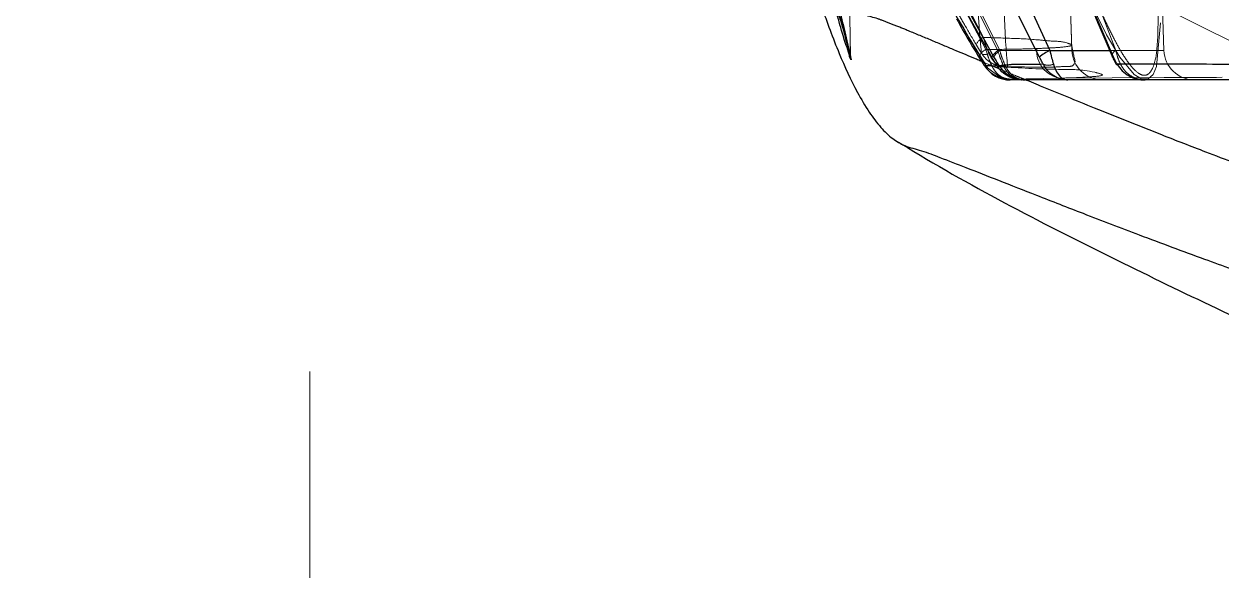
# Model space of a CAD drawing. Header units: millimetres. Extents: x 126 to 938, y 244 to 707.
# Drawn here: x 707.598 to 709.549, y 554.514 to 555.404 of the extents above; entities that cross this region are included whole.
import ezdxf

# ---------------------------------------------------------------- set-up
doc = ezdxf.new("R2010")
doc.units = ezdxf.units.MM
doc.linetypes.add('HIDDEN', pattern=[1.905, 1.27, -0.635])

msp = doc.modelspace()

# ---------------------------------------------------------------- linework, layer by layer
at = {"color": 7, "linetype": 'HIDDEN', "lineweight": 18}
for p, q in [((708.0637, 545.9473), (708.0637, 576.4273)), ((708.0637, 545.9473), (708.0637, 576.4273)), ((708.0637, 545.9473), (708.0637, 576.4273)), ((708.9241, 556.5627), (708.9453, 555.3516)), ((708.0637, 545.9473), (708.0637, 556.3828)), ((709.3061, 555.3605), (709.2745, 556.2631)), ((709.306, 555.3617), (709.2745, 556.2631)), ((709.4245, 556.2631), (709.4561, 555.3605)), ((709.1884, 555.3605), (709.1328, 555.4729)), ((709.3775, 555.3605), (709.3338, 555.4744)), ((709.1329, 555.4642), (709.1853, 555.3605)), ((709.1332, 555.4372), (709.162, 555.3816)), ((709.1658, 555.3618), (709.1333, 555.4231)), ((708.9444, 555.3535), (708.9453, 555.3516)), ((709.1853, 555.3605), (709.3061, 555.3605)), ((709.3061, 555.3605), (709.1884, 555.3605)), ((709.3694, 555.3605), (709.4561, 555.3605)), ((709.4561, 555.3605), (709.3775, 555.3605)), ((709.1758, 555.3354), (709.1577, 555.3429)), ((709.1626, 555.3362), (709.1934, 555.3138)), ((709.3096, 555.3384), (709.3115, 555.3425)), ((709.2045, 555.3137), (709.2865, 555.3152)), ((709.2056, 555.3123), (713.9637, 555.3123)), ((709.356, 555.3123), (709.2261, 555.3123)), ((709.2296, 555.3123), (709.356, 555.3123)), ((709.506, 555.3123), (709.4121, 555.3123)), ((709.4253, 555.3123), (709.506, 555.3123))]:
    msp.add_line(p, q, dxfattribs=at)
at = {"color": 7, "linetype": 'Continuous', "lineweight": 25}
for p, q in [((709.1169, 555.4626), (709.1793, 555.3484)), ((709.176, 555.3484), (709.1171, 555.4537)), ((709.2284, 555.4517), (709.2699, 555.3605)), ((709.3244, 555.4651), (709.3732, 555.3497)), ((709.2532, 555.3496), (709.2065, 555.4422)), ((709.3498, 555.4017), (709.371, 555.3523)), ((709.2699, 555.3605), (709.3694, 555.3605)), ((709.1621, 555.3373), (709.1628, 555.3363)), ((709.1628, 555.3363), (709.1634, 555.3355)), ((709.1634, 555.3355), (709.1837, 555.3358)), ((709.1848, 555.3316), (709.1758, 555.3354)), ((709.1873, 555.3356), (709.187, 555.336)), ((709.2261, 555.3123), (709.2056, 555.3123)), ((709.2241, 555.3126), (709.2248, 555.3126)), ((709.2996, 555.3123), (709.2296, 555.3123)), ((709.4121, 555.3123), (709.2996, 555.3123)), ((709.4253, 555.3123), (709.4191, 555.3126)), ((712.471, 555.3123), (709.4253, 555.3123))]:
    msp.add_line(p, q, dxfattribs=at)
at = {"color": 7, "linetype": 'HIDDEN', "lineweight": 18, "flags": 128}
for points in [[(709.4506, 555.4054), (709.4437, 555.3341), (709.4382, 555.3214), (709.4301, 555.3139), (709.4195, 555.314), (709.4077, 555.3214), (709.3842, 555.3496), (709.3625, 555.3856), (709.3238, 555.4649), (709.2563, 555.6336), (709.1971, 555.8057), (709.1434, 555.9799), (709.1434, 555.9799)], [(709.1712, 555.3547), (709.1689, 555.3541), (709.1667, 555.3537), (709.1648, 555.3535), (709.163, 555.3535), (709.1615, 555.3538), (709.1602, 555.3543), (709.1593, 555.3549), (709.1586, 555.3558)], [(709.176, 555.3484), (709.1758, 555.3492), (709.176, 555.3503), (709.1766, 555.3517), (709.1776, 555.3532), (709.1791, 555.3549), (709.1808, 555.3567), (709.1829, 555.3586), (709.1853, 555.3605)], [(709.1884, 555.3605), (709.186, 555.3586), (709.184, 555.3567), (709.1822, 555.3549), (709.1808, 555.3532), (709.1798, 555.3517), (709.1792, 555.3504), (709.1791, 555.3493), (709.1793, 555.3484)], [(709.1744, 555.3376), (709.1721, 555.3369), (709.17, 555.3363), (709.168, 555.336), (709.1663, 555.3358), (709.1649, 555.3359), (709.1637, 555.3361), (709.1627, 555.3366), (709.1621, 555.3373)], [(709.1837, 555.3358), (709.1843, 555.3352), (709.1851, 555.3348), (709.1861, 555.3346), (709.1874, 555.3345), (709.1888, 555.3346), (709.1905, 555.3348), (709.1923, 555.3352), (709.1943, 555.3358)]]:
    msp.add_lwpolyline(points, dxfattribs=at)
at = {"color": 7, "linetype": 'Continuous', "lineweight": 25, "flags": 128}
msp.add_lwpolyline([(709.3804, 555.3368), (709.3796, 555.3367), (709.379, 555.3368), (709.3787, 555.3371), (709.3788, 555.3377), (709.3792, 555.3384)], dxfattribs=at)
at = {"color": 7, "linetype": 'HIDDEN', "lineweight": 18}
for centre, radius, start, end in [((712.4737, 561.1873), 5.95, 214.631, 268.00001), ((712.4737, 561.1873), 5.95, 217.76407, 268.00003), ((712.4737, 561.1873), 5.9354, 219.86381, 267.99998), ((709.1705, 555.3614), 0.022, 112.8526, 158.1468), ((709.175, 555.3419), 0.022, 114.7878, 159.5463), ((709.2942, 555.3601), 0.0456, 175.8203, 260.2393), ((709.5474, 555.4071), 0.2446, 188.876, 195.3378), ((709.356, 555.3623), 0.05, 182.0035, 269.9954), ((709.3835, 555.349), 0.0129, 117.5178, 165.3103), ((709.506, 555.3623), 0.05, 182.0094, 269.9895), ((709.1919, 555.3454), 0.0109, 244.9487, 299.6967), ((709.376, 555.357), 0.0207, 282.2725, 295.9145)]:
    msp.add_arc(centre, radius, start, end, dxfattribs=at)
at = {"color": 7, "linetype": 'Continuous', "lineweight": 25}
for centre, radius, start, end in [((709.318, 555.2685), 0.1039, 117.6096, 128.6311), ((709.3737, 555.3524), 0.00279, 181.4167, 258.4964), ((709.2056, 555.3623), 0.05, 212.4267, 269.9868), ((709.2674, 555.357), 0.0206, 245.9482, 294.0518)]:
    msp.add_arc(centre, radius, start, end, dxfattribs=at)
at = {"color": 7, "linetype": 'HIDDEN', "lineweight": 18}
for points, knots in [([(712.4737, 555.2293), (712.275, 555.2348), (711.8779, 555.246), (711.2855, 555.3357), (710.7029, 555.4806), (710.1438, 555.6839), (709.6231, 555.9345), (709.1434, 556.2248), (708.6999, 556.5523), (708.2891, 556.9186), (707.9119, 557.3234), (707.5718, 557.7637), (707.2728, 558.2365), (707.0198, 558.7347), (706.8141, 559.254), (706.659, 559.7898), (706.5511, 560.3375), (706.5227, 560.708), (706.5085, 560.8931)], [0, 0, 0, 0, 0.065634, 0.131205, 0.197552, 0.263793, 0.32746, 0.388217, 0.448864, 0.509411, 0.569867, 0.631475, 0.69301, 0.754485, 0.815912, 0.877298, 0.938657, 1, 1, 1, 1]), ([(711.3329, 555.077), (711.2414, 555.0956), (711.0587, 555.1327), (710.7374, 555.2172), (710.3861, 555.3305), (710.0083, 555.4814), (709.594, 555.6779), (709.1391, 555.9415), (708.654, 556.2842), (708.3612, 556.55), (708.2143, 556.6832)], [0, 0, 0, 0, 0.078734, 0.157204, 0.280116, 0.389904, 0.500153, 0.666639, 0.832875, 1, 1, 1, 1]), ([(708.2509, 556.6042), (708.3982, 556.4771), (708.6919, 556.2236), (709.1746, 555.8975), (709.6552, 555.6295), (710.1287, 555.4173), (710.5549, 555.2656), (710.9569, 555.152), (711.2073, 555.1019), (711.3328, 555.0768)], [0, 0, 0, 0, 0.16736, 0.333875, 0.500576, 0.640688, 0.78014, 0.889838, 1, 1, 1, 1]), ([(709.1399, 556.0497), (709.1408, 555.9778), (709.1423, 555.8508), (709.1453, 555.6822), (709.1483, 555.5556), (709.1516, 555.4639), (709.1542, 555.4011), (709.1574, 555.3684), (709.1586, 555.3558)], [0, 0, 0, 0, 0.3106, 0.549112, 0.728667, 0.857816, 0.945643, 1, 1, 1, 1]), ([(709.2012, 555.333), (709.2002, 555.3454), (709.1974, 555.3779), (709.1951, 555.4399), (709.192, 555.5303), (709.1892, 555.655), (709.1862, 555.8208), (709.1847, 555.9458), (709.1838, 556.0165)], [0, 0, 0, 0, 0.0547844, 0.1429292, 0.2722083, 0.4516946, 0.6898915, 1, 1, 1, 1]), ([(709.1716, 555.9868), (709.1792, 555.9585), (709.1931, 555.906), (709.2133, 555.8342), (709.2339, 555.7638), (709.2554, 555.6937), (709.2784, 555.6228), (709.3076, 555.5375), (709.3347, 555.4658), (709.3611, 555.4066), (709.3738, 555.3806), (709.3866, 555.3573), (709.3991, 555.3382), (709.4109, 555.3251), (709.4204, 555.3198), (709.4276, 555.3196), (709.4335, 555.324), (709.4416, 555.3382), (709.4463, 555.3713), (709.4464, 555.401), (709.4465, 555.4194)], [0, 0, 0, 0, 0.106341, 0.196437, 0.27018, 0.372088, 0.462038, 0.539962, 0.698677, 0.739615, 0.774589, 0.803629, 0.835501, 0.857379, 0.866706, 0.874143, 0.881882, 0.891934, 0.932911, 1, 1, 1, 1]), ([(708.7928, 555.8201), (708.8446, 555.786), (708.9509, 555.716), (709.1184, 555.6144), (709.2974, 555.5126), (709.5088, 555.4015), (709.7051, 555.3072), (709.8674, 555.239), (709.9526, 555.2056), (710.0318, 555.1759), (710.1463, 555.1352), (710.3111, 555.083), (710.5622, 555.0151), (710.8815, 554.9492), (711.2678, 554.9054), (711.6584, 554.8885), (712.0588, 554.8739), (712.3314, 554.8723), (712.4737, 554.8714)], [0, 0, 0, 0, 0.047993, 0.098561, 0.1517, 0.207406, 0.283492, 0.320215, 0.343674, 0.354377, 0.385747, 0.437688, 0.48822, 0.58711, 0.689825, 0.788925, 0.889778, 1, 1, 1, 1]), ([(708.9453, 555.3516), (708.945, 555.3532), (708.9442, 555.3582), (708.9399, 555.376), (708.9297, 555.4189), (708.9199, 555.4581), (708.9132, 555.4846)], [0, 0, 0, 0, 0.033605, 0.111705, 0.401544, 1, 1, 1, 1]), ([(709.1502, 555.3695), (709.144, 555.38), (709.1329, 555.3986), (709.1224, 555.4176), (709.1177, 555.426)], [0, 0, 0, 0, 0.558692, 1, 1, 1, 1]), ([(709.162, 555.3816), (709.1772, 555.3811), (709.2067, 555.3802), (709.2437, 555.3786), (709.276, 555.375), (709.291, 555.3754), (709.3095, 555.3686), (709.2906, 555.3655), (709.2761, 555.3647), (709.2589, 555.3639), (709.2488, 555.3634)], [0, 0, 0, 0, 0.22415, 0.436805, 0.560085, 0.682395, 0.716072, 0.758736, 0.858033, 1, 1, 1, 1]), ([(709.162, 555.3816), (709.1633, 555.3771), (709.1659, 555.3679), (709.1694, 555.3591), (709.1712, 555.3547)], [0, 0, 0, 0, 0.500366, 1, 1, 1, 1]), ([(709.1586, 555.3558), (709.157, 555.3583), (709.1542, 555.3629), (709.1514, 555.3675), (709.1502, 555.3695)], [0, 0, 0, 0, 0.55397, 1, 1, 1, 1]), ([(709.2012, 555.333), (709.1971, 555.3332), (709.1889, 555.3336), (709.1771, 555.3381), (709.1664, 555.3453), (709.1612, 555.3523), (709.1586, 555.3558)], [0, 0, 0, 0, 0.242896, 0.487726, 0.738846, 1, 1, 1, 1]), ([(709.2488, 555.3634), (709.2366, 555.363), (709.209, 555.3623), (709.1813, 555.362), (709.1658, 555.3618)], [0, 0, 0, 0, 0.439067, 1, 1, 1, 1]), ([(709.1744, 555.3376), (709.1727, 555.3416), (709.1695, 555.3495), (709.167, 555.3577), (709.1658, 555.3618)], [0, 0, 0, 0, 0.500371, 1, 1, 1, 1]), ([(709.1712, 555.3547), (709.173, 555.3513), (709.1762, 555.3449), (709.1837, 555.3377), (709.1922, 555.3333), (709.1983, 555.3331), (709.2012, 555.333)], [0, 0, 0, 0, 0.290767, 0.545438, 0.776354, 1, 1, 1, 1]), ([(709.1853, 555.3605), (709.1867, 555.356), (709.1892, 555.3476), (709.1927, 555.3396), (709.1943, 555.3358)], [0, 0, 0, 0, 0.5331951, 1, 1, 1, 1]), ([(709.1973, 555.336), (709.1957, 555.3397), (709.1922, 555.3477), (709.1897, 555.3561), (709.1884, 555.3605)], [0, 0, 0, 0, 0.467416, 1, 1, 1, 1]), ([(709.385, 555.3384), (709.3835, 555.3418), (709.3803, 555.3489), (709.3785, 555.3565), (709.3775, 555.3605)], [0, 0, 0, 0, 0.473959, 1, 1, 1, 1]), ([(709.1621, 555.3373), (709.1647, 555.3337), (709.1699, 555.3267), (709.1806, 555.3194), (709.1922, 555.3146), (709.2004, 555.314), (709.2045, 555.3137)], [0, 0, 0, 0, 0.261661, 0.51337, 0.75821, 1, 1, 1, 1]), ([(709.2045, 555.3137), (709.2015, 555.3141), (709.1954, 555.3148), (709.1869, 555.3198), (709.1795, 555.3274), (709.1761, 555.3341), (709.1744, 555.3376)], [0, 0, 0, 0, 0.220613, 0.452723, 0.709682, 1, 1, 1, 1]), ([(709.2253, 555.3147), (709.2216, 555.3162), (709.2081, 555.3218), (709.1946, 555.3275), (709.1848, 555.3316)], [0, 0, 0, 0, 0.2734922, 1, 1, 1, 1]), ([(709.185, 555.3339), (709.192, 555.3338), (709.2085, 555.3336), (709.2381, 555.3334), (709.27, 555.3322), (709.2927, 555.3345), (709.3077, 555.3342), (709.3094, 555.338), (709.3096, 555.3384)], [0, 0, 0, 0, 0.166411, 0.391579, 0.7126, 0.900851, 0.98957, 1, 1, 1, 1]), ([(709.1943, 555.3358), (709.196, 555.3326), (709.1994, 555.3261), (709.2052, 555.3202), (709.21, 555.3169), (709.2157, 555.3136), (709.2216, 555.3128), (709.2261, 555.3123)], [0, 0, 0, 0, 0.2578538, 0.5320011, 0.5813405, 0.6776263, 1, 1, 1, 1]), ([(709.2296, 555.3123), (709.2262, 555.3126), (709.2195, 555.3133), (709.2102, 555.3185), (709.2025, 555.3261), (709.199, 555.3328), (709.1973, 555.336)], [0, 0, 0, 0, 0.242323, 0.469792, 0.743173, 1, 1, 1, 1]), ([(709.2865, 555.3152), (709.2994, 555.3155), (709.3175, 555.316), (709.3642, 555.3195), (709.3236, 555.3299), (709.2819, 555.3286), (709.2321, 555.3313), (709.2012, 555.333)], [0, 0, 0, 0, 0.220574, 0.309162, 0.367283, 0.607542, 1, 1, 1, 1]), ([(713.3606, 555.3444), (712.9087, 555.3405), (712.0041, 555.3326), (710.646, 555.322), (709.74, 555.3175), (709.2865, 555.3152)], [0, 0, 0, 0, 0.332818, 0.666088, 1, 1, 1, 1]), ([(709.4253, 555.3123), (709.4212, 555.3126), (709.4129, 555.3133), (709.4012, 555.3189), (709.3914, 555.3273), (709.3871, 555.3348), (709.385, 555.3384)], [0, 0, 0, 0, 0.243145, 0.488598, 0.757575, 1, 1, 1, 1]), ([(709.2056, 555.3123), (709.2054, 555.3124), (709.2049, 555.3127), (709.2047, 555.3134), (709.2045, 555.3137)], [0, 0, 0, 0, 0.402154, 1, 1, 1, 1]), ([(709.2996, 555.3123), (709.2993, 555.3123), (709.2987, 555.3122), (709.2981, 555.3123), (709.2978, 555.3124)], [0, 0, 0, 0, 0.57819, 1, 1, 1, 1])]:
    msp.add_open_spline(points, degree=3, knots=knots, dxfattribs=at)
at = {"color": 7, "linetype": 'Continuous', "lineweight": 25}
for points, knots in [([(708.9081, 556.009), (708.909, 556.0048), (708.9146, 555.9783), (708.9339, 555.8949), (708.9738, 555.7464), (709.0328, 555.5848), (709.1007, 555.4421), (709.1452, 555.3692), (709.1684, 555.3312)], [0, 0, 0, 0, 0.017481, 0.111442, 0.351589, 0.648976, 0.817084, 1, 1, 1, 1]), ([(708.844, 555.6123), (708.8522, 555.5823), (708.8686, 555.5217), (708.8959, 555.4359), (708.9244, 555.3587), (708.9507, 555.3012), (708.9741, 555.2612), (708.9932, 555.2357), (709.0123, 555.2167), (709.0349, 555.2033), (709.0622, 555.1975), (709.0949, 555.1842), (709.1368, 555.1684), (709.1891, 555.1476), (709.2528, 555.1227), (709.3293, 555.0928), (709.4205, 555.058), (709.5162, 555.0222), (709.6256, 554.983), (709.7468, 554.9426), (709.8796, 554.9016), (710.0183, 554.8619), (710.2027, 554.8131), (710.4396, 554.7581), (710.6482, 554.718), (710.7849, 554.695), (710.8508, 554.6845), (710.92, 554.6741), (710.9929, 554.664), (711.0694, 554.6541), (711.1498, 554.6447), (711.2348, 554.6358), (711.3368, 554.626), (711.4377, 554.6169), (711.5391, 554.6084), (711.6308, 554.6013), (711.7332, 554.594), (711.8837, 554.5847), (712.0704, 554.5758), (712.2808, 554.5699), (712.4124, 554.5692), (712.4737, 554.5689)], [0, 0, 0, 0, 0.023427, 0.047274, 0.067804, 0.085434, 0.094854, 0.102662, 0.109365, 0.115018, 0.122165, 0.130233, 0.141595, 0.155911, 0.172636, 0.193134, 0.217765, 0.246211, 0.270127, 0.305307, 0.342487, 0.374879, 0.413951, 0.486249, 0.558062, 0.573987, 0.590725, 0.608307, 0.626763, 0.646131, 0.666448, 0.687756, 0.710562, 0.743652, 0.764092, 0.787177, 0.812951, 0.841463, 0.900846, 0.95378, 1, 1, 1, 1]), ([(708.9037, 555.5034), (708.9117, 555.472), (708.9235, 555.4254), (708.9386, 555.3761), (708.9428, 555.357), (708.9444, 555.3536), (708.9444, 555.3535)], [0, 0, 0, 0, 0.624925, 0.9274305, 0.9972956, 1, 1, 1, 1]), ([(708.9108, 555.4781), (708.9184, 555.4506), (708.9289, 555.4122), (708.9426, 555.3622), (708.9447, 555.352), (708.9466, 555.3445), (708.9438, 555.3486), (708.9429, 555.3558), (708.9351, 555.3768), (708.9285, 555.4011), (708.9226, 555.4209), (708.9205, 555.4278)], [0, 0, 0, 0, 0.3991257, 0.558354, 0.6051046, 0.6136877, 0.6171468, 0.6563076, 0.7249194, 0.903856, 1, 1, 1, 1]), ([(709.1577, 555.3429), (709.1554, 555.3439), (709.1418, 555.3496), (709.1223, 555.3578), (709.0988, 555.3677), (709.08, 555.3756), (709.061, 555.3835), (709.0455, 555.3899), (709.0342, 555.3945), (709.0272, 555.3974), (709.021, 555.3999), (709.015, 555.4023), (709.0095, 555.4045), (709.0041, 555.4066), (708.9989, 555.4085), (708.9941, 555.4103), (708.9842, 555.414), (708.9703, 555.4164), (708.9547, 555.425), (708.943, 555.435), (708.9332, 555.4458), (708.9251, 555.4563), (708.9187, 555.4654), (708.9142, 555.4725), (708.9118, 555.4766), (708.9108, 555.4781)], [0, 0, 0, 0, 0.026798, 0.152633, 0.220847, 0.292002, 0.364194, 0.435206, 0.466794, 0.49085, 0.514707, 0.536196, 0.557126, 0.577286, 0.596472, 0.61443, 0.630958, 0.705968, 0.76004, 0.813776, 0.86528, 0.911936, 0.951224, 0.981097, 1, 1, 1, 1]), ([(709.3228, 555.4666), (709.3299, 555.4492), (709.3387, 555.4274), (709.348, 555.4059), (709.3498, 555.4017)], [0, 0, 0, 0, 0.804366, 1, 1, 1, 1]), ([(709.1179, 555.4118), (709.1245, 555.4), (709.1364, 555.3791), (709.1489, 555.3585), (709.1544, 555.3495)], [0, 0, 0, 0, 0.561674, 1, 1, 1, 1]), ([(709.2699, 555.3605), (709.2709, 555.3565), (709.2728, 555.3491), (709.2749, 555.3417), (709.2758, 555.3383)], [0, 0, 0, 0, 0.5362508, 1, 1, 1, 1]), ([(709.371, 555.3523), (709.372, 555.3499), (709.3744, 555.3446), (709.3774, 555.3395), (709.379, 555.3368)], [0, 0, 0, 0, 0.44784, 1, 1, 1, 1]), ([(709.1544, 555.3495), (709.1559, 555.3472), (709.1584, 555.3431), (709.161, 555.3391), (709.1621, 555.3373)], [0, 0, 0, 0, 0.563647, 1, 1, 1, 1]), ([(709.1837, 555.3358), (709.1823, 555.3382), (709.1797, 555.3423), (709.1771, 555.3465), (709.176, 555.3484)], [0, 0, 0, 0, 0.559425, 1, 1, 1, 1]), ([(709.1793, 555.3484), (709.1808, 555.3461), (709.1833, 555.3419), (709.1858, 555.3378), (709.187, 555.336)], [0, 0, 0, 0, 0.561341, 1, 1, 1, 1]), ([(709.2261, 555.3123), (709.222, 555.3125), (709.2137, 555.3131), (709.202, 555.3179), (709.1914, 555.3253), (709.1863, 555.3323), (709.1837, 555.3358)], [0, 0, 0, 0, 0.2431639, 0.4887674, 0.7402138, 1, 1, 1, 1]), ([(709.187, 555.336), (709.1918, 555.3363), (709.1973, 555.3366), (709.2036, 555.3372), (709.2059, 555.3375), (709.2106, 555.338), (709.2284, 555.338), (709.2453, 555.3381), (709.2591, 555.3383)], [0, 0, 0, 0, 0.20017, 0.231372, 0.263184, 0.2965, 0.426302, 1, 1, 1, 1]), ([(709.187, 555.336), (709.1896, 555.3324), (709.1947, 555.3254), (709.2054, 555.3179), (709.2172, 555.3132), (709.2255, 555.3126), (709.2296, 555.3123)], [0, 0, 0, 0, 0.25955, 0.510999, 0.756668, 1, 1, 1, 1]), ([(709.2591, 555.3383), (709.258, 555.3404), (709.2562, 555.3442), (709.2541, 555.3479), (709.2532, 555.3496)], [0, 0, 0, 0, 0.551438, 1, 1, 1, 1]), ([(709.2996, 555.3123), (709.2957, 555.3126), (709.2876, 555.3132), (709.2762, 555.3185), (709.266, 555.3267), (709.2614, 555.3343), (709.2591, 555.3383)], [0, 0, 0, 0, 0.235631, 0.47661, 0.729804, 1, 1, 1, 1]), ([(709.2758, 555.3383), (709.277, 555.3348), (709.2792, 555.3279), (709.2844, 555.32), (709.2911, 555.3138), (709.2964, 555.3128), (709.2996, 555.3123)], [0, 0, 0, 0, 0.290346, 0.575912, 0.745845, 1, 1, 1, 1]), ([(709.3732, 555.3497), (709.3742, 555.3475), (709.376, 555.3437), (709.3782, 555.34), (709.3792, 555.3384)], [0, 0, 0, 0, 0.5552113, 1, 1, 1, 1]), ([(709.3792, 555.3384), (709.4213, 555.3384), (709.5164, 555.3383), (709.6751, 555.338), (709.8644, 555.3375), (710.082, 555.3368), (710.3253, 555.3358), (710.5915, 555.3347), (710.8772, 555.3334), (711.179, 555.3319), (711.4933, 555.3304), (711.8164, 555.3289), (712.1441, 555.3275), (712.3635, 555.3266), (712.4737, 555.3261)], [0, 0, 0, 0, 0.0408749, 0.0921642, 0.1538605, 0.2244209, 0.3030586, 0.3897505, 0.48248, 0.5800007, 0.6823195, 0.7872655, 0.8931609, 1, 1, 1, 1]), ([(709.3792, 555.3384), (709.3819, 555.3344), (709.3873, 555.3266), (709.3989, 555.3184), (709.4117, 555.3132), (709.4208, 555.3126), (709.4253, 555.3123)], [0, 0, 0, 0, 0.259332, 0.510747, 0.756475, 1, 1, 1, 1]), ([(709.2261, 555.3123), (709.2252, 555.3123), (709.2237, 555.3123), (709.2221, 555.3125), (709.2214, 555.3126)], [0, 0, 0, 0, 0.536959, 1, 1, 1, 1]), ([(709.2296, 555.3123), (709.2278, 555.3124), (709.2257, 555.3125), (709.2237, 555.3126), (709.2234, 555.3126)], [0, 0, 0, 0, 0.887342, 1, 1, 1, 1]), ([(709.5725, 555.1764), (709.5565, 555.1825), (709.5164, 555.1977), (709.4581, 555.2203), (709.3977, 555.2443), (709.3462, 555.265), (709.2987, 555.2843), (709.2595, 555.3005), (709.2352, 555.3106), (709.2253, 555.3147)], [0, 0, 0, 0, 0.137535, 0.343896, 0.501939, 0.65926, 0.789417, 0.913845, 1, 1, 1, 1]), ([(709.4176, 555.3128), (709.4183, 555.3127), (709.4197, 555.3125), (709.4211, 555.3124), (709.4218, 555.3124)], [0, 0, 0, 0, 0.485465, 1, 1, 1, 1]), ([(709.4205, 555.3125), (709.4208, 555.3124), (709.4214, 555.3124), (709.422, 555.3124), (709.4223, 555.3124)], [0, 0, 0, 0, 0.51315, 1, 1, 1, 1]), ([(709.0233, 555.211), (709.0282, 555.208), (709.1431, 555.1372), (709.3707, 555.0216), (709.6894, 554.8682), (709.9847, 554.7565), (710.2492, 554.6771), (710.4864, 554.6218), (710.7001, 554.5839), (710.9098, 554.5572), (711.1154, 554.5405), (711.3327, 554.5348), (711.5641, 554.5321), (711.8312, 554.5271), (712.1388, 554.5224), (712.3575, 554.5214), (712.4737, 554.5209)], [0, 0, 0, 0, 0.004797, 0.113197, 0.213725, 0.301435, 0.377662, 0.445205, 0.505598, 0.559646, 0.622482, 0.678456, 0.741973, 0.816594, 0.902525, 1, 1, 1, 1])]:
    msp.add_open_spline(points, degree=3, knots=knots, dxfattribs=at)

doc.saveas('drawing.dxf')
